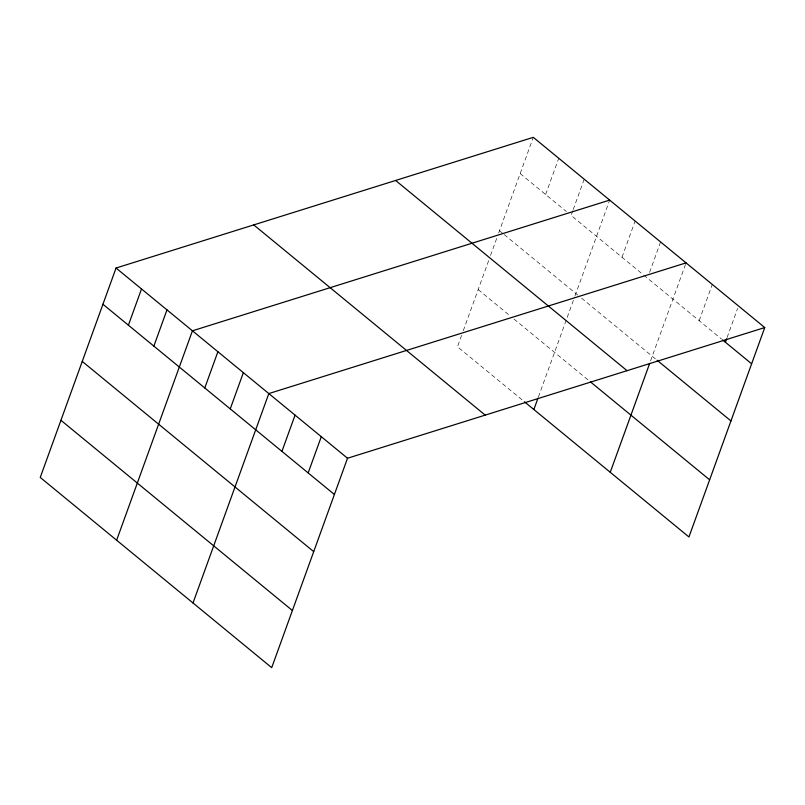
<?xml version="1.0" encoding="UTF-8"?>
<svg xmlns="http://www.w3.org/2000/svg" width="805" height="805" viewBox="0 0 805 805"><rect width="100%" height="100%" fill="white"/><g stroke="black" fill="none" stroke-linecap="round" stroke-linejoin="round"><path stroke-width="0.6" stroke-dasharray="4.03 3.02" d="M461.617 335.323L457.482 346.754L523.492 401.001M463.278 330.744L488.826 260.166M490.537 255.457L496.927 237.787M498.637 233.078L533.292 137.343M545.629 194.498L558.75 158.263M572.788 210.749L571.097 215.428L642.762 274.324M573.21 209.582L584.209 179.183M538.414 396.946L574.589 297.025M575.012 295.848L609.677 200.113M622.013 257.278L635.135 221.033M649.595 272.352L660.593 241.963M650.541 360.982L686.051 262.883M699.173 320.682L712.284 284.437M727.096 337.567L737.672 308.335M520.171 173.578L566.378 211.554M643.698 275.099L721.511 339.046M499.482 230.723L503.256 233.822M504.202 234.597L577.749 295.043M581.522 298.142L656.135 359.463M478.17 289.599L510.229 315.952M514.003 319.052L588.505 380.272"/><path stroke-width="1.21" d="M116.051 268.035L40.25 477.446L271.708 667.657L347.519 458.246L764.75 327.555L533.292 137.343L116.051 268.035L347.519 458.246M128.398 325.19L141.519 288.955M153.856 346.12L166.977 309.885M116.634 540.215L192.435 330.805L609.677 200.113M204.782 387.97L217.893 351.725M230.24 408.89L243.362 372.655M193.009 602.985L268.82 393.575L686.051 262.883M281.931 451.374L295.053 415.139M308.164 472.927L321.286 436.692M533.866 409.524L538.002 398.093M610.25 472.294L649.695 363.337M725.396 342.236L726.673 338.734M764.75 327.555L688.949 536.965L524.437 401.776M722.488 339.841L751.629 363.8M657.111 360.258L730.95 420.945M395.607 180.471L627.065 370.682M590.387 381.822L709.628 479.82M253.746 224.907L485.204 415.118M102.939 304.27L334.397 494.491M82.251 361.415L313.709 551.636M60.939 420.301L292.396 610.512"/></g></svg>
